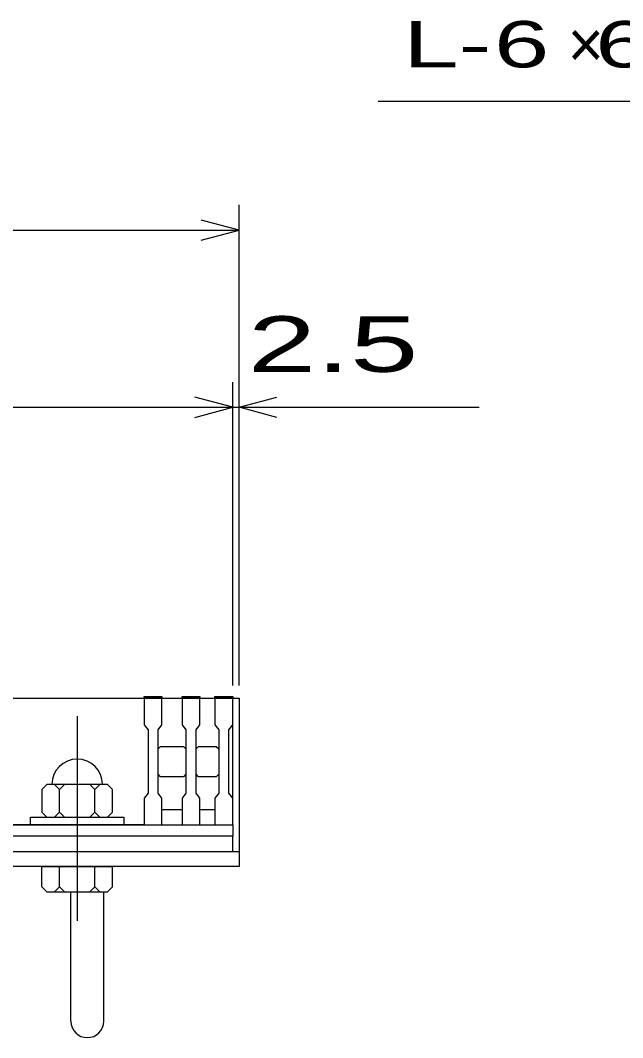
# Model space of a CAD drawing. Units: millimetres, scale not verified. Extents: x -1820 to 1731, y -1282 to 1054.
# Drawn here: x -431.5 to -193.2, y -651.1 to -249.1 of the extents above; entities that cross this region are included whole.
import ezdxf
from ezdxf.enums import TextEntityAlignment as Align

# ---------------------------------------------------------------- set-up
doc = ezdxf.new("R2010")
doc.units = ezdxf.units.MM
doc.header["$LTSCALE"] = 10
doc.linetypes.add('CHAIN', pattern=[18.5, 12, -1.5, 3.5, -1.5])
for name, color, linetype, lineweight in [('16', 3, 'Continuous', 25), ('19', 6, 'Continuous', 25), ('22', 2, 'Continuous', 25)]:
    doc.layers.add(name, color=color, linetype=linetype, lineweight=lineweight)
doc.styles.add('ベクトル', font='')
doc.styles.get('ベクトル').set_extended_font_data('ベクトル')

msp = doc.modelspace()

# ---------------------------------------------------------------- linework, layer by layer
at = {"layer": '16'}
for p, q in [((-847.5, -517), (-347.5, -517)), ((-435.5, -517), (-382.5, -517)), ((-382.5, -517), (-382.5, -516.3)), ((-382.5, -516.3), (-375.5, -516.3)), ((-382.5, -517), (-382.5, -527.5)), ((-375.5, -517), (-382.5, -517)), ((-375.5, -516.3), (-375.5, -517)), ((-375.5, -527.5), (-375.5, -517)), ((-367.5, -517), (-367.5, -516.3)), ((-367.5, -516.3), (-360.5, -516.3)), ((-367.5, -517), (-367.5, -527.5)), ((-360.5, -517), (-367.5, -517)), ((-360.5, -516.3), (-360.5, -517)), ((-360.5, -527.5), (-360.5, -517)), ((-354.5, -517), (-354.5, -516.3)), ((-354.5, -516.3), (-347.5, -516.3)), ((-354.5, -517), (-354.5, -527.5)), ((-347.5, -517), (-354.5, -517)), ((-347.5, -516.3), (-347.5, -517)), ((-347.5, -527.5), (-347.5, -517)), ((-347.5, -561), (-347.5, -517)), ((-382.5, -527.5), (-381, -529.5)), ((-381, -529.5), (-381, -554.5)), ((-377, -529.5), (-375.5, -527.5)), ((-377, -554.5), (-377, -529.5)), ((-367.5, -527.5), (-366, -529.5)), ((-366, -529.5), (-366, -554.5)), ((-362, -529.5), (-360.5, -527.5)), ((-362, -554.5), (-362, -529.5)), ((-354.5, -527.5), (-353, -529.5)), ((-353, -529.5), (-353, -554.5)), ((-349, -529.5), (-347.5, -527.5)), ((-349, -554.5), (-349, -529.5)), ((-377, -537), (-376, -536)), ((-376, -536), (-367, -536)), ((-367, -536), (-366, -537)), ((-362, -537), (-361, -536)), ((-361, -536), (-354, -536)), ((-354, -536), (-353, -537)), ((-376, -548), (-377, -547)), ((-367, -548), (-376, -548)), ((-366, -547), (-367, -548)), ((-361, -548), (-362, -547)), ((-354, -548), (-361, -548)), ((-353, -547), (-354, -548)), ((-421, -551), (-423, -553)), ((-423, -553), (-423, -562)), ((-397, -551), (-421, -551)), ((-416, -553), (-418, -551)), ((-414, -551), (-416, -553)), ((-416, -562), (-416, -553)), ((-402, -553), (-404, -551)), ((-400, -551), (-402, -553)), ((-402, -562), (-402, -553)), ((-395, -553), (-397, -551)), ((-395, -562), (-395, -553)), ((-381, -554.5), (-382.5, -556.5)), ((-375.5, -556.5), (-377, -554.5)), ((-366, -554.5), (-367.5, -556.5)), ((-360.5, -556.5), (-362, -554.5)), ((-353, -554.5), (-354.5, -556.5)), ((-347.5, -556.5), (-349, -554.5)), ((-382.5, -556.5), (-382.5, -567)), ((-375.5, -567), (-375.5, -556.5)), ((-367.5, -556.5), (-367.5, -567)), ((-360.5, -567), (-360.5, -556.5)), ((-354.5, -556.5), (-354.5, -567)), ((-347.5, -567), (-347.5, -556.5)), ((-423, -562), (-421, -564)), ((-418, -564), (-416, -562)), ((-416, -562), (-414, -564)), ((-404, -564), (-402, -562)), ((-402, -562), (-400, -564)), ((-397, -564), (-395, -562)), ((-375.5, -561), (-367.5, -561)), ((-360.5, -561), (-354.5, -561)), ((-427.5, -567), (-427.5, -564)), ((-427.5, -564), (-390.5, -564)), ((-390.5, -564), (-390.5, -567)), ((-847.5, -567), (-347.5, -567)), ((-382.5, -567), (-435.5, -567)), ((-390.5, -567), (-427.5, -567)), ((-382.5, -567), (-375.5, -567)), ((-367.5, -567), (-360.5, -567)), ((-354.5, -567), (-347.5, -567)), ((-347.5, -567), (-347.5, -571.5)), ((-347.5, -571.5), (-847.5, -571.5)), ((-347.5, -577.5), (-347.5, -571.5)), ((-847.5, -577.5), (-347.5, -577.5))]:
    msp.add_line(p, q, dxfattribs=at)
at = {"layer": '16', "linetype": 'CHAIN'}
msp.add_line((-409, -524), (-409, -605), dxfattribs=at)
at = {"layer": '16'}
msp.add_arc((-409, -551), 10, 0, 180, dxfattribs=at)
at = {"layer": '19'}
for p, q in [((-347.5, -517), (-345, -517)), ((-345, -517), (-345, -577.5)), ((-1355, -577.5), (-345, -577.5)), ((-345, -577.5), (-345, -583.5)), ((-345, -583.5), (-1355, -583.5)), ((-423, -591.5), (-423, -583.5)), ((-423, -583.5), (-395, -583.5)), ((-416, -591.5), (-416, -583.5)), ((-402, -591.5), (-402, -583.5)), ((-395, -591.5), (-395, -583.5)), ((-423, -591.5), (-421, -593.5)), ((-421, -593.5), (-397, -593.5)), ((-416, -591.5), (-418, -593.5)), ((-414, -593.5), (-416, -591.5)), ((-411.5, -644.61), (-411.5, -593.5)), ((-402, -591.5), (-404, -593.5)), ((-400, -593.5), (-402, -591.5)), ((-398.5, -644.61), (-398.5, -593.5)), ((-397, -593.5), (-395, -591.5))]:
    msp.add_line(p, q, dxfattribs=at)
msp.add_arc((-405, -644.61), 6.5, 180, 0, dxfattribs=at)
at = {"layer": '22', "color": 4}
for p, q in [((-290, -281), (-90, -281)), ((-345, -512), (-345, -322)), ((-345, -332), (-360, -328)), ((-1355, -332), (-345, -332)), ((-360, -336), (-345, -332)), ((-347.5, -512), (-347.5, -392)), ((-345, -512), (-345, -392)), ((-347.5, -402), (-362.5, -398)), ((-345, -402), (-330, -398)), ((-847.5, -402), (-347.5, -402)), ((-362.5, -406), (-347.5, -402)), ((-347.5, -402), (-345, -402)), ((-330, -406), (-345, -402)), ((-345, -402), (-250, -402))]:
    msp.add_line(p, q, dxfattribs=at)

# ---------------------------------------------------------------- texts
at = {"layer": '22', "style": 'ベクトル'}
for s, height, width, p in [(' 6 ', 18.33, 1.6, (-255, -258.5)), (' 66 ', 18.33, 1.6, (-215, -258.5)), ('L-', 18.33, 1.6, (-280, -258.5)), (' 2.5 ', 21.99, 1.65, (-355, -377))]:
    msp.add_text(s, height=height, dxfattribs=dict(at, width=width)).set_placement(p, align=Align.MIDDLE_LEFT)
msp.add_text('×', height=18.33, dxfattribs=at).set_placement((-215, -258.5), align=Align.MIDDLE_LEFT)

doc.saveas('drawing.dxf')
